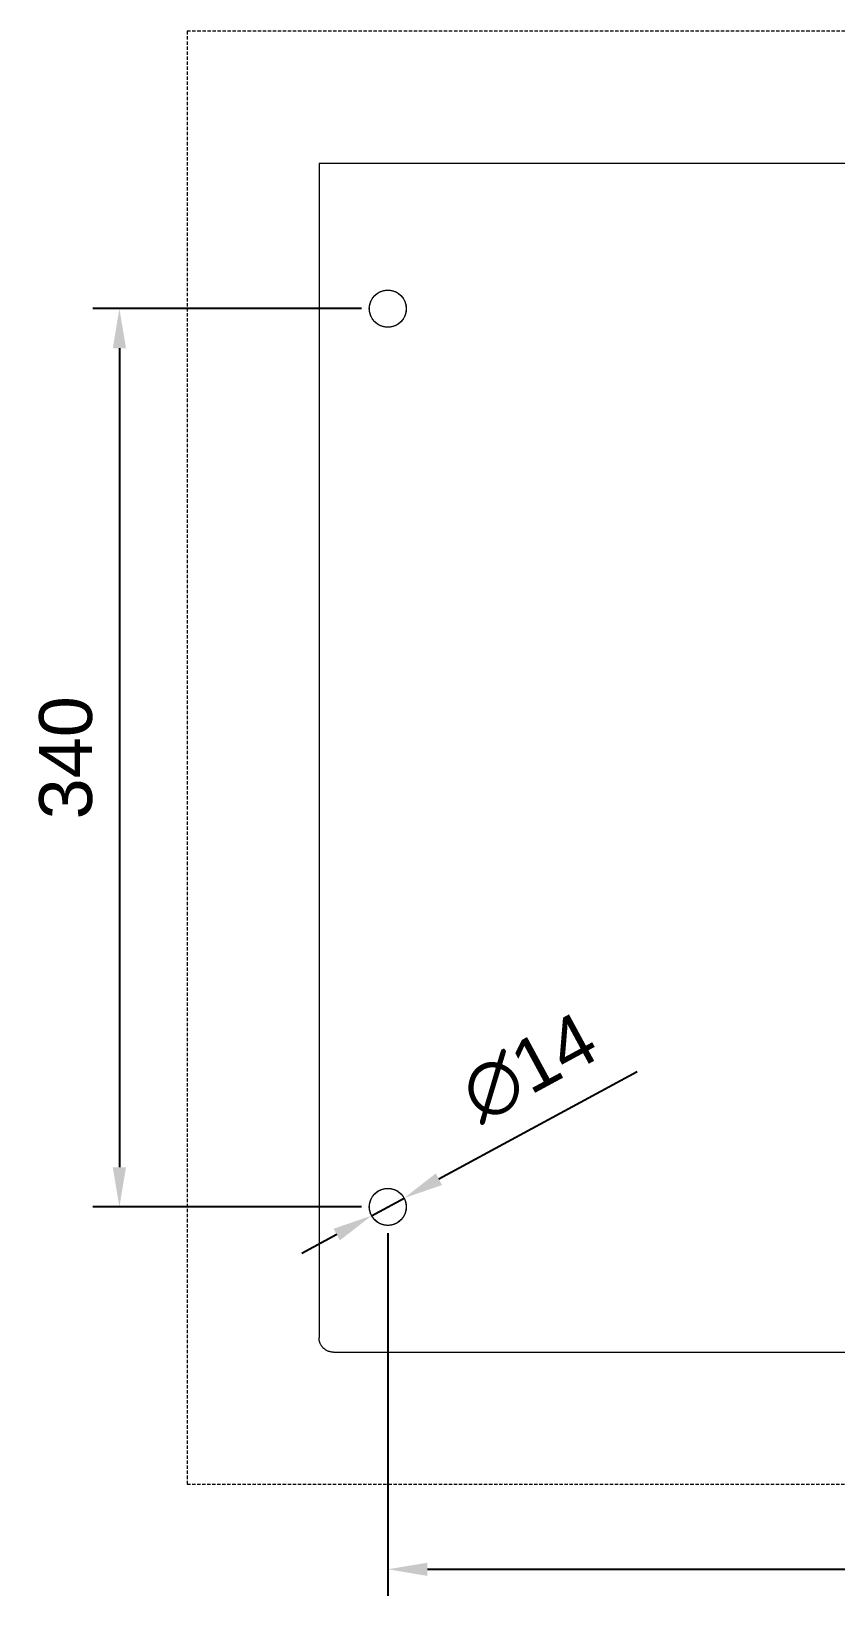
# Model space of a CAD drawing. Header units: millimetres. Extents: x 7 to 2510, y -101 to 1516.
# Drawn here: x 659 to 964, y -101 to 492 of the extents above; entities that cross this region are included whole.
import ezdxf

# ---------------------------------------------------------------- set-up
doc = ezdxf.new("R2010")
doc.units = ezdxf.units.MM
doc.linetypes.add('HIDDEN', pattern=[1.905, 1.27, -0.635])
for name, color, linetype, lineweight in [('ZANO_R', 7, 'Continuous', 0), ('ZANO_R_przerywana', 7, 'HIDDEN', 0), ('ZANO_W', 1, 'Continuous', 0)]:
    doc.layers.add(name, color=color, linetype=linetype, lineweight=lineweight)
doc.styles.add('Arial', font='arial.ttf')
doc.styles.get("Standard").update_dxf_attribs({"font": 'ARIALUNI.TTF'})
doc.dimstyles.new('pl i ang', dxfattribs={"dimtxt": 50, "dimasz": 50, "dimexe": 1.25, "dimexo": 0.625, "dimgap": 10, "dimtad": 1, "dimtoh": 1, "dimtxsty": 'Standard', "dimcen": 2.5, "dimclrd": 1, "dimclre": 1, "dimclrt": 1, "dimadec": 0, "dimazin": 0, "dimtfac": 1, "dimtmove": 0, "dimatfit": 3, "dimfxl": 1, "dimarcsym": 1})

# ---------------------------------------------------------------- blocks, each defined once
blk = doc.blocks.new('*D395')
at = {"layer": 'ZANO_W', "color": 1, "lineweight": -2}
for p, q in [((784.11, 386.55), (682.51, 386.55)), ((692.51, 371.55), (692.51, 61.54)), ((784.11, 46.54), (682.51, 46.54))]:
    blk.add_line(p, q, dxfattribs=at)
at = {"layer": 'ZANO_W', "color": 1}
for points in [[(695.01, 371.55), (690.01, 371.55), (692.51, 386.55)], [(690.01, 61.54), (695.01, 61.54), (692.51, 46.54)]]:
    blk.add_solid(points, dxfattribs=at)
at = {"layer": 'ZANO_W', "color": 1, "insert": (672.29, 216.55), "char_height": 20, "attachment_point": 5, "rotation": 90, "style": 'Arial'}
blk.add_mtext('340', dxfattribs=at)
blk = doc.blocks.new('*D396')
at = {"layer": 'ZANO_W', "color": 1, "lineweight": -2}
for p, q in [((794.11, 36.54), (794.11, -100.63)), ((1192.11, 36.55), (1192.11, -100.63)), ((809.11, -90.63), (1177.11, -90.63))]:
    blk.add_line(p, q, dxfattribs=at)
at = {"layer": 'ZANO_W', "color": 1}
for points in [[(809.11, -88.13), (809.11, -93.13), (794.11, -90.63)], [(1177.11, -93.13), (1177.11, -88.13), (1192.11, -90.63)]]:
    blk.add_solid(points, dxfattribs=at)
at = {"layer": 'ZANO_W', "color": 1, "insert": (993.11, -70.42), "char_height": 20, "attachment_point": 5, "style": 'Arial'}
blk.add_mtext('398', dxfattribs=at)
blk = doc.blocks.new('*D397')
at = {"layer": 'ZANO_W', "color": 1, "lineweight": -2}
for p, q in [((888.49, 97.66), (813.46, 57.02)), ((787.96, 43.21), (800.27, 49.88)), ((774.77, 36.07), (761.58, 28.92))]:
    blk.add_line(p, q, dxfattribs=at)
at = {"layer": 'ZANO_W', "color": 1}
for points in [[(812.27, 59.22), (814.65, 54.82), (800.27, 49.88)], [(775.96, 33.87), (773.58, 38.27), (787.96, 43.21)]]:
    blk.add_solid(points, dxfattribs=at)
at = {"layer": 'ZANO_W', "color": 1, "insert": (847.68, 99.17), "char_height": 20, "attachment_point": 5, "rotation": 28.4386, "style": 'Arial'}
blk.add_mtext('∅14', dxfattribs=at)

msp = doc.modelspace()

# ---------------------------------------------------------------- linework, layer by layer
at = {"layer": 'ZANO_R'}
for p, q in [((771.11, 441.55), (768.11, 441.55)), ((768.11, 441.5), (768.11, -3.05)), ((1212.71, 441.55), (771.13, 441.55)), ((788.57, 390.81), (788.72, 391)), ((788.72, 391), (788.87, 391.19)), ((788.87, 391.19), (789.04, 391.37)), ((789.04, 391.37), (789.21, 391.54)), ((789.21, 391.54), (789.38, 391.7)), ((789.38, 391.7), (789.56, 391.86)), ((789.56, 391.86), (789.75, 392.02)), ((789.75, 392.02), (789.94, 392.17)), ((789.94, 392.17), (790.14, 392.31)), ((790.14, 392.31), (790.34, 392.44)), ((790.34, 392.44), (790.54, 392.57)), ((790.54, 392.57), (790.75, 392.69)), ((790.75, 392.69), (790.97, 392.8)), ((790.97, 392.8), (791.19, 392.9)), ((791.19, 392.9), (791.41, 393)), ((791.41, 393), (791.63, 393.09)), ((791.63, 393.09), (791.86, 393.17)), ((791.86, 393.17), (792.09, 393.25)), ((792.09, 393.25), (792.32, 393.31)), ((792.32, 393.31), (792.56, 393.37)), ((792.56, 393.37), (792.79, 393.42)), ((792.79, 393.42), (793.03, 393.46)), ((793.03, 393.46), (793.27, 393.49)), ((793.27, 393.49), (793.51, 393.52)), ((793.51, 393.52), (793.75, 393.54)), ((793.75, 393.54), (793.99, 393.54)), ((793.99, 393.54), (794.23, 393.54)), ((794.23, 393.54), (794.48, 393.54)), ((794.48, 393.54), (794.72, 393.52)), ((794.72, 393.52), (794.96, 393.49)), ((794.96, 393.49), (795.2, 393.46)), ((795.2, 393.46), (795.43, 393.42)), ((795.43, 393.42), (795.67, 393.37)), ((795.67, 393.37), (795.91, 393.31)), ((795.91, 393.31), (796.14, 393.25)), ((796.14, 393.25), (796.37, 393.17)), ((796.37, 393.17), (796.6, 393.09)), ((796.6, 393.09), (796.82, 393)), ((796.82, 393), (797.04, 392.9)), ((797.04, 392.9), (797.26, 392.8)), ((797.26, 392.8), (797.47, 392.69)), ((797.47, 392.69), (797.68, 392.57)), ((797.68, 392.57), (797.89, 392.44)), ((797.89, 392.44), (798.09, 392.31)), ((798.09, 392.31), (798.29, 392.17)), ((798.29, 392.17), (798.48, 392.02)), ((798.48, 392.02), (798.66, 391.86)), ((798.66, 391.86), (798.84, 391.7)), ((798.84, 391.7), (799.02, 391.54)), ((799.02, 391.54), (799.19, 391.37)), ((799.19, 391.37), (799.35, 391.19)), ((799.35, 391.19), (799.51, 391)), ((799.51, 391), (799.66, 390.81)), ((787.11, 386.55), (787.12, 386.79)), ((787.12, 386.3), (787.11, 386.55)), ((787.12, 386.79), (787.13, 387.03)), ((787.13, 386.06), (787.12, 386.3)), ((787.13, 387.03), (787.15, 387.27)), ((787.15, 385.82), (787.13, 386.06)), ((787.15, 387.27), (787.18, 387.51)), ((787.18, 385.58), (787.15, 385.82)), ((787.18, 387.51), (787.22, 387.75)), ((787.22, 385.34), (787.18, 385.58)), ((787.22, 387.75), (787.26, 387.99)), ((787.26, 385.11), (787.22, 385.34)), ((787.26, 387.99), (787.32, 388.22)), ((787.32, 384.87), (787.26, 385.11)), ((787.32, 388.22), (787.38, 388.45)), ((787.38, 388.45), (787.45, 388.69)), ((787.45, 388.69), (787.53, 388.91)), ((787.53, 388.91), (787.61, 389.14)), ((787.61, 389.14), (787.71, 389.36)), ((787.71, 389.36), (787.81, 389.58)), ((787.81, 389.58), (787.92, 389.8)), ((787.92, 389.8), (788.03, 390.01)), ((788.03, 390.01), (788.15, 390.22)), ((788.15, 390.22), (788.28, 390.42)), ((788.28, 390.42), (788.42, 390.62)), ((788.42, 390.62), (788.57, 390.81)), ((799.66, 390.81), (799.8, 390.62)), ((799.8, 390.62), (799.94, 390.42)), ((799.94, 390.42), (800.07, 390.22)), ((800.07, 390.22), (800.2, 390.01)), ((800.2, 390.01), (800.31, 389.8)), ((800.31, 389.8), (800.42, 389.58)), ((800.42, 389.58), (800.52, 389.36)), ((800.52, 389.36), (800.61, 389.14)), ((800.61, 389.14), (800.7, 388.91)), ((800.7, 388.91), (800.78, 388.69)), ((800.78, 388.69), (800.85, 388.45)), ((800.85, 388.45), (800.91, 388.22)), ((800.91, 388.22), (800.96, 387.99)), ((800.96, 385.11), (800.91, 384.87)), ((800.96, 387.99), (801.01, 387.75)), ((801.01, 385.34), (800.96, 385.11)), ((801.01, 387.75), (801.05, 387.51)), ((801.05, 385.58), (801.01, 385.34)), ((801.05, 387.51), (801.08, 387.27)), ((801.08, 385.82), (801.05, 385.58)), ((801.08, 387.27), (801.1, 387.03)), ((801.1, 386.06), (801.08, 385.82)), ((801.1, 387.03), (801.11, 386.79)), ((801.11, 386.3), (801.1, 386.06)), ((801.11, 386.79), (801.11, 386.55)), ((801.11, 386.55), (801.11, 386.3)), ((787.38, 384.64), (787.32, 384.87)), ((787.45, 384.41), (787.38, 384.64)), ((787.53, 384.18), (787.45, 384.41)), ((787.61, 383.95), (787.53, 384.18)), ((787.71, 383.73), (787.61, 383.95)), ((787.81, 383.51), (787.71, 383.73)), ((787.92, 383.29), (787.81, 383.51)), ((788.03, 383.08), (787.92, 383.29)), ((788.15, 382.87), (788.03, 383.08)), ((788.28, 382.67), (788.15, 382.87)), ((788.42, 382.47), (788.28, 382.67)), ((788.57, 382.28), (788.42, 382.47)), ((788.72, 382.09), (788.57, 382.28)), ((788.87, 381.9), (788.72, 382.09)), ((789.04, 381.73), (788.87, 381.9)), ((789.21, 381.55), (789.04, 381.73)), ((789.38, 381.39), (789.21, 381.55)), ((789.56, 381.23), (789.38, 381.39)), ((789.75, 381.07), (789.56, 381.23)), ((789.94, 380.93), (789.75, 381.07)), ((790.14, 380.78), (789.94, 380.93)), ((790.34, 380.65), (790.14, 380.78)), ((790.54, 380.52), (790.34, 380.65)), ((790.75, 380.4), (790.54, 380.52)), ((790.97, 380.29), (790.75, 380.4)), ((791.19, 380.19), (790.97, 380.29)), ((791.41, 380.09), (791.19, 380.19)), ((791.63, 380), (791.41, 380.09)), ((791.86, 379.92), (791.63, 380)), ((792.09, 379.84), (791.86, 379.92)), ((792.32, 379.78), (792.09, 379.84)), ((792.56, 379.72), (792.32, 379.78)), ((792.79, 379.67), (792.56, 379.72)), ((793.03, 379.63), (792.79, 379.67)), ((793.27, 379.6), (793.03, 379.63)), ((793.51, 379.57), (793.27, 379.6)), ((793.75, 379.55), (793.51, 379.57)), ((793.99, 379.55), (793.75, 379.55)), ((794.23, 379.55), (793.99, 379.55)), ((794.48, 379.55), (794.23, 379.55)), ((794.72, 379.57), (794.48, 379.55)), ((794.96, 379.6), (794.72, 379.57)), ((795.2, 379.63), (794.96, 379.6)), ((795.43, 379.67), (795.2, 379.63)), ((795.67, 379.72), (795.43, 379.67)), ((795.91, 379.78), (795.67, 379.72)), ((796.14, 379.84), (795.91, 379.78)), ((796.37, 379.92), (796.14, 379.84)), ((796.6, 380), (796.37, 379.92)), ((796.82, 380.09), (796.6, 380)), ((797.04, 380.19), (796.82, 380.09)), ((797.26, 380.29), (797.04, 380.19)), ((797.47, 380.4), (797.26, 380.29)), ((797.68, 380.52), (797.47, 380.4)), ((797.89, 380.65), (797.68, 380.52)), ((798.09, 380.78), (797.89, 380.65)), ((798.29, 380.93), (798.09, 380.78)), ((798.48, 381.07), (798.29, 380.93)), ((798.66, 381.23), (798.48, 381.07)), ((798.84, 381.39), (798.66, 381.23)), ((799.02, 381.55), (798.84, 381.39)), ((799.19, 381.73), (799.02, 381.55)), ((799.35, 381.9), (799.19, 381.73)), ((799.51, 382.09), (799.35, 381.9)), ((799.66, 382.28), (799.51, 382.09)), ((799.8, 382.47), (799.66, 382.28)), ((799.94, 382.67), (799.8, 382.47)), ((800.07, 382.87), (799.94, 382.67)), ((800.2, 383.08), (800.07, 382.87)), ((800.31, 383.29), (800.2, 383.08)), ((800.42, 383.51), (800.31, 383.29)), ((800.52, 383.73), (800.42, 383.51)), ((800.61, 383.95), (800.52, 383.73)), ((800.7, 384.18), (800.61, 383.95)), ((800.78, 384.41), (800.7, 384.18)), ((800.85, 384.64), (800.78, 384.41)), ((800.91, 384.87), (800.85, 384.64)), ((792.09, 53.25), (792.32, 53.31)), ((792.32, 53.31), (792.56, 53.37)), ((792.56, 53.37), (792.79, 53.42)), ((792.79, 53.42), (793.03, 53.46)), ((793.03, 53.46), (793.27, 53.49)), ((793.27, 53.49), (793.51, 53.52)), ((793.51, 53.52), (793.75, 53.54)), ((793.75, 53.54), (793.99, 53.54)), ((793.99, 53.54), (794.23, 53.54)), ((794.23, 53.54), (794.48, 53.54)), ((794.48, 53.54), (794.72, 53.52)), ((794.72, 53.52), (794.96, 53.49)), ((794.96, 53.49), (795.2, 53.46)), ((795.2, 53.46), (795.43, 53.42)), ((795.43, 53.42), (795.67, 53.37)), ((795.67, 53.37), (795.91, 53.31)), ((795.91, 53.31), (796.14, 53.25)), ((787.15, 47.27), (787.18, 47.51)), ((787.18, 47.51), (787.22, 47.75)), ((787.22, 47.75), (787.26, 47.99)), ((787.26, 47.99), (787.32, 48.22)), ((787.32, 48.22), (787.38, 48.45)), ((787.38, 48.45), (787.45, 48.69)), ((787.45, 48.69), (787.53, 48.91)), ((787.53, 48.91), (787.61, 49.14)), ((787.61, 49.14), (787.71, 49.36)), ((787.71, 49.36), (787.81, 49.58)), ((787.81, 49.58), (787.92, 49.8)), ((787.92, 49.8), (788.03, 50.01)), ((788.03, 50.01), (788.15, 50.22)), ((788.15, 50.22), (788.28, 50.42)), ((788.28, 50.42), (788.42, 50.62)), ((788.42, 50.62), (788.57, 50.81)), ((788.57, 50.81), (788.72, 51)), ((788.72, 51), (788.87, 51.19)), ((788.87, 51.19), (789.04, 51.37)), ((789.04, 51.37), (789.21, 51.54)), ((789.21, 51.54), (789.38, 51.7)), ((789.38, 51.7), (789.56, 51.86)), ((789.56, 51.86), (789.75, 52.02)), ((789.75, 52.02), (789.94, 52.17)), ((789.94, 52.17), (790.14, 52.31)), ((790.14, 52.31), (790.34, 52.44)), ((790.34, 52.44), (790.54, 52.57)), ((790.54, 52.57), (790.75, 52.69)), ((790.75, 52.69), (790.97, 52.8)), ((790.97, 52.8), (791.19, 52.9)), ((791.19, 52.9), (791.41, 53)), ((791.41, 53), (791.63, 53.09)), ((791.63, 53.09), (791.86, 53.17)), ((791.86, 53.17), (792.09, 53.25)), ((796.14, 53.25), (796.37, 53.17)), ((796.37, 53.17), (796.6, 53.09)), ((796.6, 53.09), (796.82, 53)), ((796.82, 53), (797.04, 52.9)), ((797.04, 52.9), (797.26, 52.8)), ((797.26, 52.8), (797.47, 52.69)), ((797.47, 52.69), (797.68, 52.57)), ((797.68, 52.57), (797.89, 52.44)), ((797.89, 52.44), (798.09, 52.31)), ((798.09, 52.31), (798.29, 52.17)), ((798.29, 52.17), (798.48, 52.02)), ((798.48, 52.02), (798.66, 51.86)), ((798.66, 51.86), (798.84, 51.7)), ((798.84, 51.7), (799.02, 51.54)), ((799.02, 51.54), (799.19, 51.37)), ((799.19, 51.37), (799.35, 51.19)), ((799.35, 51.19), (799.51, 51)), ((799.51, 51), (799.66, 50.81)), ((799.66, 50.81), (799.8, 50.62)), ((799.8, 50.62), (799.94, 50.42)), ((799.94, 50.42), (800.07, 50.22)), ((800.07, 50.22), (800.2, 50.01)), ((800.2, 50.01), (800.31, 49.8)), ((800.31, 49.8), (800.42, 49.58)), ((800.42, 49.58), (800.52, 49.36)), ((800.52, 49.36), (800.61, 49.14)), ((800.61, 49.14), (800.7, 48.91)), ((800.7, 48.91), (800.78, 48.69)), ((800.78, 48.69), (800.85, 48.45)), ((800.85, 48.45), (800.91, 48.22)), ((800.91, 48.22), (800.96, 47.99)), ((800.96, 47.99), (801.01, 47.75)), ((801.01, 47.75), (801.05, 47.51)), ((801.05, 47.51), (801.08, 47.27)), ((787.11, 46.55), (787.12, 46.79)), ((787.12, 46.3), (787.11, 46.55)), ((787.12, 46.79), (787.13, 47.03)), ((787.13, 46.06), (787.12, 46.3)), ((787.13, 47.03), (787.15, 47.27)), ((787.15, 45.82), (787.13, 46.06)), ((787.18, 45.58), (787.15, 45.82)), ((787.22, 45.34), (787.18, 45.58)), ((787.26, 45.11), (787.22, 45.34)), ((787.32, 44.87), (787.26, 45.11)), ((787.38, 44.64), (787.32, 44.87)), ((787.45, 44.41), (787.38, 44.64)), ((787.53, 44.18), (787.45, 44.41)), ((787.61, 43.95), (787.53, 44.18)), ((787.71, 43.73), (787.61, 43.95)), ((787.81, 43.51), (787.71, 43.73)), ((787.92, 43.29), (787.81, 43.51)), ((788.03, 43.08), (787.92, 43.29)), ((788.15, 42.87), (788.03, 43.08)), ((788.28, 42.67), (788.15, 42.87)), ((788.42, 42.47), (788.28, 42.67)), ((788.57, 42.28), (788.42, 42.47)), ((788.72, 42.09), (788.57, 42.28)), ((788.87, 41.9), (788.72, 42.09)), ((789.04, 41.73), (788.87, 41.9)), ((789.21, 41.55), (789.04, 41.73)), ((789.38, 41.39), (789.21, 41.55)), ((799.02, 41.55), (798.84, 41.39)), ((799.19, 41.73), (799.02, 41.55)), ((799.35, 41.9), (799.19, 41.73)), ((799.51, 42.09), (799.35, 41.9)), ((799.66, 42.28), (799.51, 42.09)), ((799.8, 42.47), (799.66, 42.28)), ((799.94, 42.67), (799.8, 42.47)), ((800.07, 42.87), (799.94, 42.67)), ((800.2, 43.08), (800.07, 42.87)), ((800.31, 43.29), (800.2, 43.08)), ((800.42, 43.51), (800.31, 43.29)), ((800.52, 43.73), (800.42, 43.51)), ((800.61, 43.95), (800.52, 43.73)), ((800.7, 44.18), (800.61, 43.95)), ((800.78, 44.41), (800.7, 44.18)), ((800.85, 44.64), (800.78, 44.41)), ((800.91, 44.87), (800.85, 44.64)), ((800.96, 45.11), (800.91, 44.87)), ((801.01, 45.34), (800.96, 45.11)), ((801.05, 45.58), (801.01, 45.34)), ((801.08, 45.82), (801.05, 45.58)), ((801.08, 47.27), (801.1, 47.03)), ((801.1, 46.06), (801.08, 45.82)), ((801.1, 47.03), (801.11, 46.79)), ((801.11, 46.3), (801.1, 46.06)), ((801.11, 46.79), (801.11, 46.55)), ((801.11, 46.55), (801.11, 46.3)), ((789.56, 41.23), (789.38, 41.39)), ((789.75, 41.07), (789.56, 41.23)), ((789.94, 40.93), (789.75, 41.07)), ((790.14, 40.78), (789.94, 40.93)), ((790.34, 40.65), (790.14, 40.78)), ((790.54, 40.52), (790.34, 40.65)), ((790.75, 40.4), (790.54, 40.52)), ((790.97, 40.29), (790.75, 40.4)), ((791.19, 40.19), (790.97, 40.29)), ((791.41, 40.09), (791.19, 40.19)), ((791.63, 40), (791.41, 40.09)), ((791.86, 39.92), (791.63, 40)), ((792.09, 39.84), (791.86, 39.92)), ((792.32, 39.78), (792.09, 39.84)), ((792.56, 39.72), (792.32, 39.78)), ((792.79, 39.67), (792.56, 39.72)), ((793.03, 39.63), (792.79, 39.67)), ((793.27, 39.6), (793.03, 39.63)), ((793.51, 39.57), (793.27, 39.6)), ((793.75, 39.55), (793.51, 39.57)), ((793.99, 39.55), (793.75, 39.55)), ((794.23, 39.55), (793.99, 39.55)), ((794.48, 39.55), (794.23, 39.55)), ((794.72, 39.57), (794.48, 39.55)), ((794.96, 39.6), (794.72, 39.57)), ((795.2, 39.63), (794.96, 39.6)), ((795.43, 39.67), (795.2, 39.63)), ((795.67, 39.72), (795.43, 39.67)), ((795.91, 39.78), (795.67, 39.72)), ((796.14, 39.84), (795.91, 39.78)), ((796.37, 39.92), (796.14, 39.84)), ((796.6, 40), (796.37, 39.92)), ((796.82, 40.09), (796.6, 40)), ((797.04, 40.19), (796.82, 40.09)), ((797.26, 40.29), (797.04, 40.19)), ((797.47, 40.4), (797.26, 40.29)), ((797.68, 40.52), (797.47, 40.4)), ((797.89, 40.65), (797.68, 40.52)), ((798.09, 40.78), (797.89, 40.65)), ((798.29, 40.93), (798.09, 40.78)), ((798.48, 41.07), (798.29, 40.93)), ((798.66, 41.23), (798.48, 41.07)), ((798.84, 41.39), (798.66, 41.23)), ((768.12, -3.24), (768.11, -3.05)), ((768.13, -3.42), (768.12, -3.24)), ((768.14, -3.61), (768.13, -3.42)), ((768.16, -3.79), (768.14, -3.61)), ((768.19, -3.97), (768.16, -3.79)), ((768.23, -4.15), (768.19, -3.97)), ((768.27, -4.33), (768.23, -4.15)), ((768.31, -4.51), (768.27, -4.33)), ((768.37, -4.69), (768.31, -4.51)), ((768.43, -4.86), (768.37, -4.69)), ((768.49, -5.04), (768.43, -4.86)), ((768.56, -5.21), (768.49, -5.04)), ((768.64, -5.37), (768.56, -5.21)), ((768.72, -5.54), (768.64, -5.37)), ((768.81, -5.7), (768.72, -5.54)), ((768.9, -5.86), (768.81, -5.7)), ((769, -6.02), (768.9, -5.86)), ((769.1, -6.17), (769, -6.02)), ((769.21, -6.32), (769.1, -6.17)), ((769.32, -6.46), (769.21, -6.32)), ((769.44, -6.6), (769.32, -6.46)), ((769.57, -6.74), (769.44, -6.6)), ((769.69, -6.87), (769.57, -6.74)), ((769.83, -7), (769.69, -6.87)), ((769.96, -7.12), (769.83, -7)), ((770.11, -7.24), (769.96, -7.12)), ((770.25, -7.36), (770.11, -7.24)), ((770.4, -7.47), (770.25, -7.36)), ((770.55, -7.57), (770.4, -7.47)), ((770.71, -7.67), (770.55, -7.57)), ((770.87, -7.76), (770.71, -7.67)), ((771.03, -7.85), (770.87, -7.76)), ((771.19, -7.93), (771.03, -7.85)), ((771.36, -8.01), (771.19, -7.93)), ((771.53, -8.08), (771.36, -8.01)), ((771.7, -8.14), (771.53, -8.08)), ((771.88, -8.2), (771.7, -8.14)), ((772.06, -8.25), (771.88, -8.2)), ((772.23, -8.3), (772.06, -8.25)), ((772.41, -8.34), (772.23, -8.3)), ((772.6, -8.38), (772.41, -8.34)), ((772.78, -8.4), (772.6, -8.38)), ((772.96, -8.43), (772.78, -8.4)), ((773.14, -8.44), (772.96, -8.43)), ((773.33, -8.45), (773.14, -8.44)), ((773.51, -8.45), (773.33, -8.45)), ((773.51, -8.45), (1215.09, -8.45))]:
    msp.add_line(p, q, dxfattribs=at)
for centre in [(794.11, 386.55), (794.11, 46.54)]:
    msp.add_circle(centre, 7, dxfattribs=at)
at = {"layer": 'ZANO_R_przerywana'}
for p, q in [((1268.11, 491.55), (718.11, 491.55)), ((718.11, 491.55), (718.11, -58.45)), ((718.11, -58.45), (1268.11, -58.45))]:
    msp.add_line(p, q, dxfattribs=at)

# ---------------------------------------------------------------- dimensions: what is measured, and where the dimension line sits
at = {"layer": 'ZANO_W'}
dim = msp.add_linear_dim(base=(692.51, 46.54), p1=(794.11, 386.55), p2=(794.11, 46.54), angle=90, dimstyle='pl i ang', override={"dimtxt": 20, "dimasz": 15, "dimexe": 10, "dimexo": 10, "dimtoh": 0, "dimdec": 0, "dimtxsty": 'Arial', "dimtdec": 0, "dimtmove": 1}, dxfattribs=at)
dim.commit()
dim.dimension.update_dxf_attribs({"geometry": '*D395', "text_midpoint": (672.29, 216.55)})
dim = msp.add_diameter_dim_2p(p1=(787.96, 43.21), p2=(800.27, 49.88), dimstyle='pl i ang', override={"dimtxt": 20, "dimasz": 15, "dimexe": 10, "dimexo": 10, "dimtoh": 0, "dimdec": 0, "dimtxsty": 'Arial', "dimtdec": 0, "dimtmove": 1}, dxfattribs=at)
dim.commit()
dim.dimension.update_dxf_attribs({"geometry": '*D397', "text_midpoint": (847.68, 99.17)})
dim = msp.add_linear_dim(base=(1192.11, -90.63), p1=(794.11, 46.54), p2=(1192.11, 46.55), dimstyle='pl i ang', override={"dimtxt": 20, "dimasz": 15, "dimexe": 10, "dimexo": 10, "dimtoh": 0, "dimdec": 0, "dimtxsty": 'Arial', "dimtdec": 0, "dimtmove": 1}, dxfattribs=at)
dim.commit()
dim.dimension.update_dxf_attribs({"geometry": '*D396', "text_midpoint": (993.11, -70.42)})

doc.saveas('drawing.dxf')
